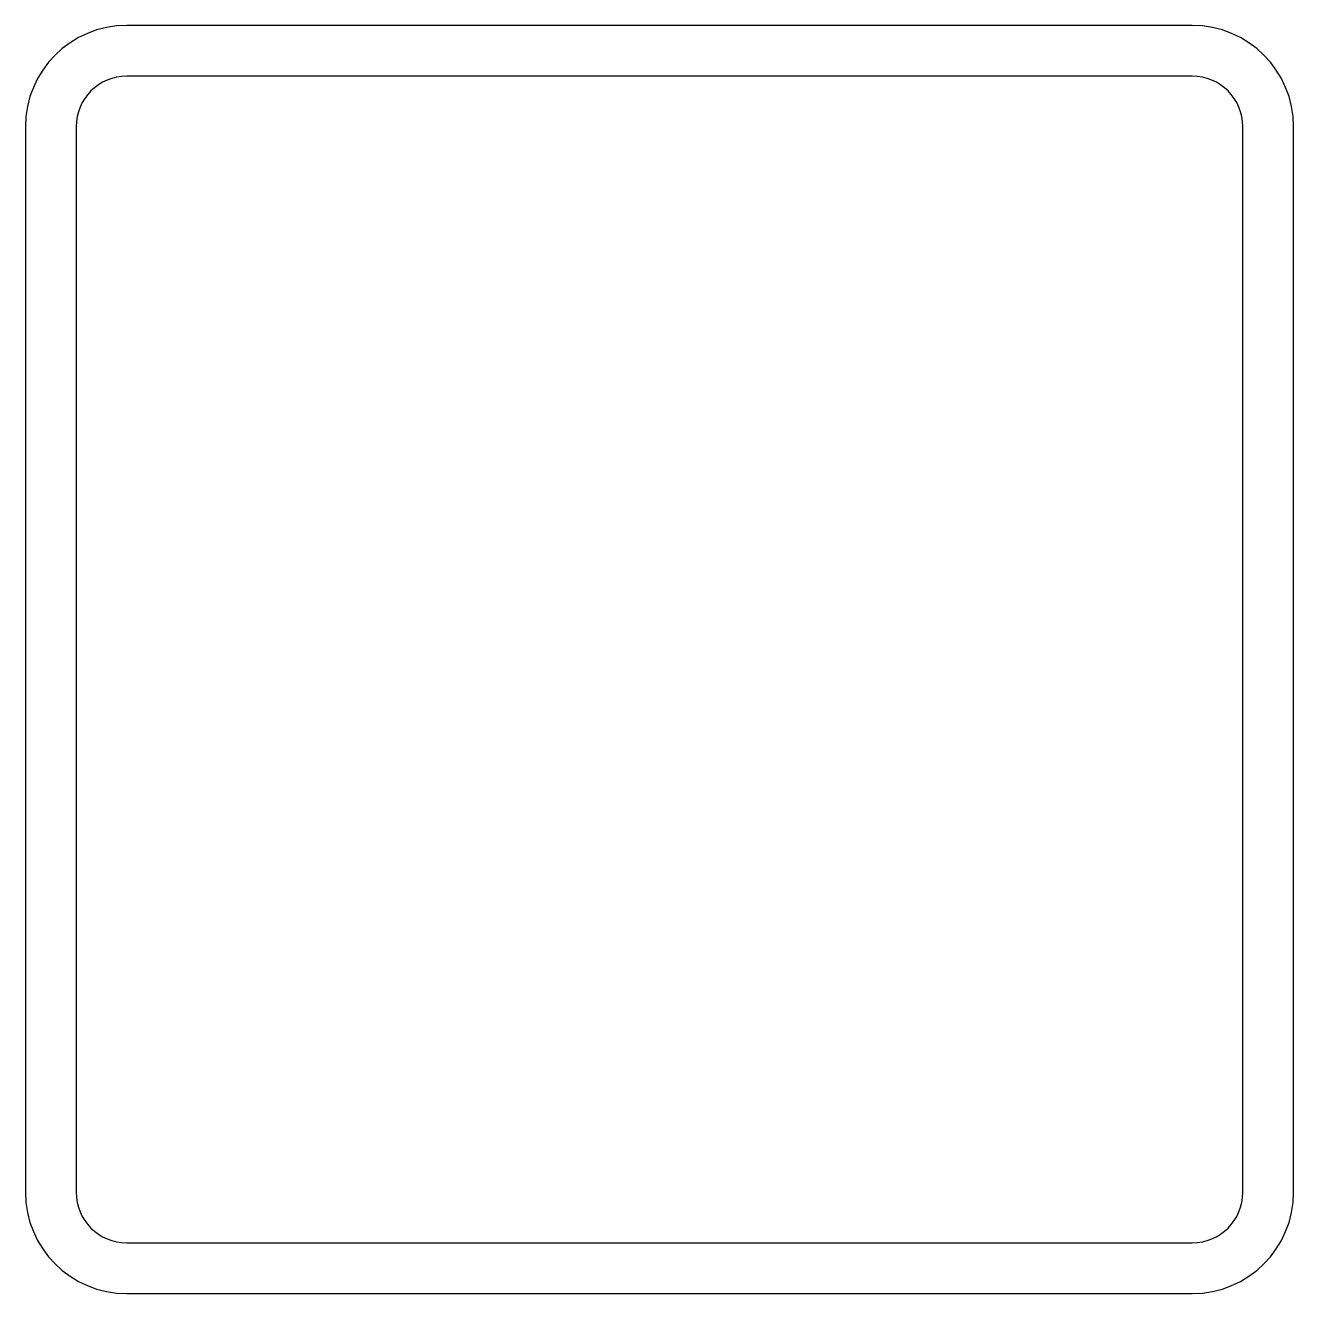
# Model space of a CAD drawing. Header units: inches. Extents: x -1.5 to 1.5, y -1.5 to 1.5.
import ezdxf

# ---------------------------------------------------------------- set-up
doc = ezdxf.new("R2010")
doc.units = ezdxf.units.IN
doc.layers.get('0').update_dxf_attribs({"linetype": 'CONTINUOUS'})

msp = doc.modelspace()

# ---------------------------------------------------------------- linework, layer by layer
for p, q in [((1.26, 1.5), (-1.26, 1.5)), ((1.26, 1.38), (-1.26, 1.38)), ((-1.5, 1.26), (-1.5, -1.26)), ((1.5, -1.26), (1.5, 1.26)), ((-1.38, 1.26), (-1.38, -1.26)), ((1.38, -1.26), (1.38, 1.26)), ((-1.26, -1.38), (1.26, -1.38)), ((-1.26, -1.5), (1.26, -1.5))]:
    msp.add_line(p, q)
for centre, radius, start, end in [((-1.26, 1.26), 0.24, 90, 180), ((1.26, 1.26), 0.24, 0, 90), ((-1.26, 1.26), 0.12, 90, 180), ((1.26, 1.26), 0.12, 0, 90), ((-1.26, -1.26), 0.24, 180, 270), ((-1.26, -1.26), 0.12, 180, 270), ((1.26, -1.26), 0.24, 270, 360), ((1.26, -1.26), 0.12, 270, 360)]:
    msp.add_arc(centre, radius, start, end)

doc.saveas('drawing.dxf')
